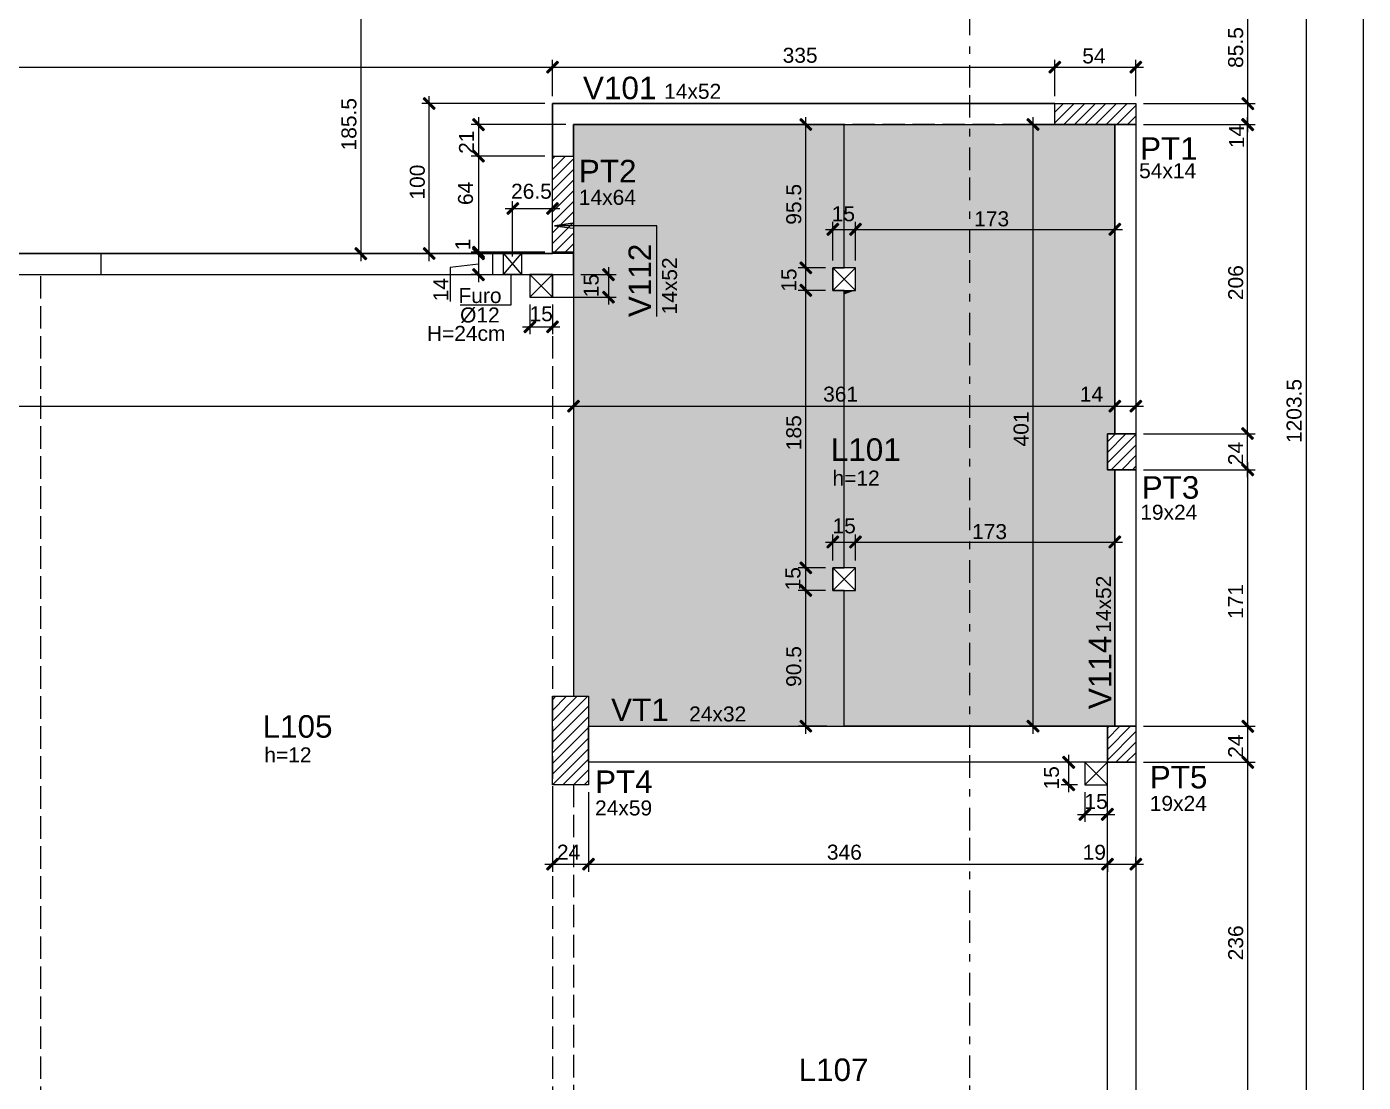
# Model space of a CAD drawing. Extents: x 0 to 119, y 0 to 84.
# Drawn here: x 39.01 to 56.83, y 52.94 to 67.01 of the extents above; entities that cross this region are included whole.
import ezdxf

# ---------------------------------------------------------------- set-up
doc = ezdxf.new("R2010")
doc.units = 0
doc.linetypes.add('ESTILO_TQS_0003', pattern=[0.92, 0.3, -0.15, 0.02, -0.15, 0.3])
doc.linetypes.add('ESTILO_TQS_0005', pattern=[0.4, 0.3, -0.1])
for name, color, linetype in [('1', 1, 'CONTINUOUS'), ('2', 2, 'CONTINUOUS'), ('3', 3, 'CONTINUOUS'), ('4', 4, 'CONTINUOUS'), ('5', 5, 'CONTINUOUS'), ('53', 21, 'CONTINUOUS'), ('8', 8, 'CONTINUOUS')]:
    doc.layers.add(name, color=color, linetype=linetype)
doc.styles.add('TQS_ARIAL', font='arial.ttf')

msp = doc.modelspace()

# ---------------------------------------------------------------- linework, layer by layer
at = {"layer": '1', "linetype": 'CONTINUOUS'}
for p, q in [((56.067872, 74.1764), (56.067872, 49.9064)), ((56.830962, 74.1764), (56.830962, 14.006398)), ((43.464158, 67.7964), (43.464158, 63.886402)), ((55.289246, 67.7964), (55.289246, 65.886398)), ((46.0182, 66.186398), (46.0182, 66.570521)), ((46.0182, 66.086398), (46.0182, 66.570521)), ((52.7182, 66.42846), (52.7182, 66.570521)), ((52.7182, 66.086398), (52.7182, 66.570521)), ((53.7982, 66.086398), (53.7982, 66.570521)), ((17.3182, 66.470521), (46.1182, 66.470521)), ((45.9182, 66.470521), (52.8182, 66.470521)), ((52.6182, 66.470521), (53.8982, 66.470521)), ((45.9182, 65.986398), (44.276043, 65.986398)), ((44.376043, 63.886402), (44.376043, 66.086398)), ((53.8982, 65.986398), (55.389246, 65.986398)), ((53.8982, 65.986398), (55.389246, 65.986398)), ((55.289246, 66.086398), (55.289246, 65.606398)), ((45.032688, 65.806398), (45.032688, 65.186398)), ((49.396605, 63.696419), (49.396605, 65.806398)), ((52.427701, 57.586398), (52.427701, 65.806398)), ((55.289246, 61.486398), (55.289246, 65.806398)), ((46.1982, 65.706398), (44.932688, 65.706398)), ((49.4082, 65.706398), (49.296605, 65.706398)), ((52.6182, 65.706398), (52.327701, 65.706398)), ((53.8982, 65.706398), (55.389246, 65.706398)), ((54.743723, 65.706398), (55.389246, 65.706398)), ((45.21729, 65.286398), (44.932688, 65.286398)), ((45.9182, 65.286398), (44.932688, 65.286398)), ((45.032688, 65.386398), (45.032688, 63.906402)), ((45.387972, 64.585913), (46.1182, 64.585913)), ((45.487972, 63.946336), (45.487972, 64.685913)), ((46.0182, 64.646943), (46.0182, 64.685913)), ((49.7582, 63.896419), (49.7582, 64.409387)), ((50.0582, 63.896419), (50.0582, 64.409387)), ((50.0582, 63.896419), (50.0582, 64.409387)), ((53.5182, 64.275544), (53.5182, 64.409387)), ((49.6582, 64.309387), (50.1582, 64.309387)), ((49.9582, 64.309387), (53.6182, 64.309387)), ((43.977729, 63.986402), (43.364158, 63.986402)), ((44.543115, 63.986402), (44.276043, 63.986402)), ((45.25948, 64.006402), (44.932688, 64.006402)), ((45.9182, 64.006402), (44.932688, 64.006402)), ((45.290057, 63.986402), (44.932688, 63.986402)), ((45.1182, 63.986402), (44.932688, 63.986402)), ((45.032688, 64.106402), (45.032688, 63.886402)), ((45.032688, 64.086402), (45.032688, 63.606402)), ((45.367972, 63.986347), (45.607972, 63.706326)), ((45.367972, 63.706326), (45.607972, 63.986347)), ((46.766963, 63.806435), (46.766963, 63.306402)), ((49.396605, 63.396419), (49.396605, 63.896419)), ((45.043918, 63.706402), (44.932688, 63.706402)), ((45.7182, 63.406402), (46.0182, 63.706402)), ((45.7182, 63.706402), (46.0182, 63.406402)), ((46.3982, 63.706435), (46.866963, 63.706435)), ((49.6582, 63.796419), (49.296605, 63.796419)), ((49.6582, 63.796419), (49.296605, 63.796419)), ((49.7582, 63.496419), (50.0582, 63.796419)), ((49.7582, 63.796419), (50.0582, 63.496419)), ((49.6582, 63.496419), (49.296605, 63.496419)), ((49.6582, 63.496419), (49.296605, 63.496419)), ((49.396605, 59.696419), (49.396605, 63.596419)), ((45.7182, 63.306402), (45.7182, 62.911629)), ((45.8182, 63.406402), (46.866963, 63.406402)), ((46.017276, 63.130243), (46.017276, 62.911629)), ((45.6182, 63.011629), (46.117276, 63.011629)), ((53.5182, 62.904052), (53.5182, 61.853449)), ((46.2982, 62.730475), (46.2982, 61.853449)), ((46.2982, 62.730475), (46.2982, 61.853449)), ((53.7982, 62.578315), (53.7982, 61.853449)), ((53.5182, 62.375591), (53.5182, 61.853449)), ((17.3182, 61.953449), (46.3982, 61.953449)), ((46.1982, 61.953449), (53.6182, 61.953449)), ((53.4182, 61.953449), (53.8982, 61.953449)), ((55.289246, 61.006398), (55.289246, 61.686398)), ((53.8982, 61.586398), (55.389246, 61.586398)), ((53.8982, 61.586398), (55.389246, 61.586398)), ((55.289246, 61.206398), (55.289246, 57.586402)), ((53.8982, 61.106398), (55.389246, 61.106398)), ((54.203561, 61.106398), (55.389246, 61.106398)), ((49.7582, 59.896419), (49.7582, 60.242215)), ((50.0582, 59.896419), (50.0582, 60.242215)), ((50.0582, 59.996419), (50.0582, 60.242215)), ((53.5182, 60.004357), (53.5182, 60.242215)), ((49.6582, 60.142215), (50.1582, 60.142215)), ((49.9582, 60.142215), (53.6182, 60.142215)), ((49.396605, 59.396419), (49.396605, 59.896419)), ((49.6582, 59.796419), (49.296605, 59.796419)), ((49.5582, 59.796419), (49.296605, 59.796419)), ((49.7582, 59.496419), (50.0582, 59.796419)), ((49.7582, 59.796419), (50.0582, 59.496419)), ((49.7582, 59.496419), (50.0582, 59.796419)), ((49.7582, 59.796419), (50.0582, 59.496419)), ((49.396605, 57.586398), (49.396605, 59.596419)), ((49.6582, 59.496419), (49.296605, 59.496419)), ((49.6582, 59.496419), (49.296605, 59.496419)), ((55.289246, 57.786402), (55.289246, 57.106398)), ((49.677924, 57.686398), (49.296605, 57.686398)), ((52.827288, 57.686398), (52.327701, 57.686398)), ((53.8982, 57.686402), (55.389246, 57.686402)), ((53.8982, 57.686402), (55.389246, 57.686402)), ((52.901873, 57.306432), (52.901873, 56.806398)), ((55.289246, 57.306398), (55.289246, 52.386402)), ((52.907052, 57.206432), (52.801873, 57.206432)), ((53.118204, 56.906398), (53.418204, 57.206398)), ((53.118204, 57.206398), (53.418204, 56.906398)), ((53.8982, 57.206398), (55.389246, 57.206398)), ((53.8982, 57.206398), (55.389246, 57.206398)), ((53.018204, 56.906398), (52.801873, 56.906398)), ((46.0182, 56.806402), (46.0182, 55.748283)), ((46.4982, 56.806402), (46.4982, 55.748283)), ((46.4982, 56.806402), (46.4982, 55.748283)), ((53.118204, 56.806398), (53.118204, 56.411626)), ((53.018204, 56.511626), (53.51728, 56.511626)), ((53.41728, 56.63024), (53.41728, 56.411626)), ((45.9182, 55.848283), (46.5982, 55.848283)), ((46.3982, 55.848283), (53.5182, 55.848283)), ((53.3182, 55.848283), (53.8982, 55.848283)), ((53.4182, 55.848283), (53.4182, 55.948283)), ((53.4182, 55.882907), (53.4182, 55.748283)), ((53.7982, 55.857558), (53.7982, 55.948283))]:
    msp.add_line(p, q, dxfattribs=at)
at = {"layer": '1', "linetype": 'ESTILO_TQS_0005'}
for p, q in [((39.9982, 63.986402), (39.9982, 63.706402)), ((45.2182, 63.986402), (45.2182, 63.706402))]:
    msp.add_line(p, q, dxfattribs=at)
at = {"layer": '1', "linetype": 'CONTINUOUS'}
for points in [[(45.956317, 66.39096), (46.099223, 66.533866), (46.081545, 66.551544), (45.938639, 66.408638), (45.956317, 66.39096)], [(45.956317, 66.39096), (46.099223, 66.533866), (46.081545, 66.551544), (45.938639, 66.408638), (45.956317, 66.39096)], [(52.656317, 66.39096), (52.799223, 66.533866), (52.781545, 66.551544), (52.638639, 66.408638), (52.656317, 66.39096)], [(52.656317, 66.39096), (52.799223, 66.533866), (52.781545, 66.551544), (52.638639, 66.408638), (52.656317, 66.39096)], [(53.736317, 66.39096), (53.879223, 66.533866), (53.861545, 66.551544), (53.718639, 66.408638), (53.736317, 66.39096)], [(44.455604, 65.924516), (44.312698, 66.067421), (44.29502, 66.049743), (44.437926, 65.906838), (44.455604, 65.924516)], [(55.209685, 66.048281), (55.352591, 65.905376), (55.370269, 65.923053), (55.227363, 66.065959), (55.209685, 66.048281)], [(55.209685, 66.048281), (55.352591, 65.905376), (55.370269, 65.923053), (55.227363, 66.065959), (55.209685, 66.048281)], [(44.953127, 65.768281), (45.096033, 65.625376), (45.11371, 65.643053), (44.970805, 65.785959), (44.953127, 65.768281)], [(49.476165, 65.644516), (49.33326, 65.787421), (49.315582, 65.769743), (49.458488, 65.626838), (49.476165, 65.644516)], [(52.507262, 65.644516), (52.364356, 65.787421), (52.346678, 65.769743), (52.489584, 65.626838), (52.507262, 65.644516)], [(55.368807, 65.644516), (55.225901, 65.787421), (55.208223, 65.769743), (55.351129, 65.626838), (55.368807, 65.644516)], [(55.209685, 65.768281), (55.352591, 65.625376), (55.370269, 65.643053), (55.227363, 65.785959), (55.209685, 65.768281)], [(44.953127, 65.348281), (45.096033, 65.205376), (45.11371, 65.223053), (44.970805, 65.365959), (44.953127, 65.348281)], [(44.953127, 65.348281), (45.096033, 65.205376), (45.11371, 65.223053), (44.970805, 65.365959), (44.953127, 65.348281)], [(45.426089, 64.506353), (45.568994, 64.649258), (45.551317, 64.666936), (45.408411, 64.52403), (45.426089, 64.506353)], [(45.956317, 64.506353), (46.099223, 64.649258), (46.081545, 64.666936), (45.938639, 64.52403), (45.956317, 64.506353)], [(49.696317, 64.229827), (49.839222, 64.372732), (49.821545, 64.39041), (49.678639, 64.247504), (49.696317, 64.229827)], [(49.996317, 64.229827), (50.139222, 64.372732), (50.121545, 64.39041), (49.978639, 64.247504), (49.996317, 64.229827)], [(49.996317, 64.229827), (50.139222, 64.372732), (50.121545, 64.39041), (49.978639, 64.247504), (49.996317, 64.229827)], [(53.456317, 64.229827), (53.599223, 64.372732), (53.581545, 64.39041), (53.438639, 64.247504), (53.456317, 64.229827)], [(43.384598, 64.048284), (43.527503, 63.905379), (43.545181, 63.923057), (43.402275, 64.065962), (43.384598, 64.048284)], [(44.455604, 63.924519), (44.312698, 64.067424), (44.29502, 64.049747), (44.437926, 63.906841), (44.455604, 63.924519)], [(44.953127, 64.068284), (45.096033, 63.925379), (45.11371, 63.943057), (44.970805, 64.085962), (44.953127, 64.068284)], [(44.953127, 64.068284), (45.096033, 63.925379), (45.11371, 63.943057), (44.970805, 64.085962), (44.953127, 64.068284)], [(44.953127, 64.048284), (45.096033, 63.905379), (45.11371, 63.923057), (44.970805, 64.065962), (44.953127, 64.048284)], [(44.953127, 64.048284), (45.096033, 63.905379), (45.11371, 63.923057), (44.970805, 64.065962), (44.953127, 64.048284)], [(45.032688, 63.846402), (44.654189, 63.801396), (44.654189, 63.348404)], [(49.476165, 63.734536), (49.33326, 63.877441), (49.315582, 63.859764), (49.458488, 63.716858), (49.476165, 63.734536)], [(49.476165, 63.734536), (49.33326, 63.877441), (49.315582, 63.859764), (49.458488, 63.716858), (49.476165, 63.734536)], [(44.788901, 63.302889), (45.46977, 63.302889), (45.46977, 63.706326)], [(44.953127, 63.768284), (45.096033, 63.625379), (45.11371, 63.643057), (44.970805, 63.785962), (44.953127, 63.768284)], [(46.687403, 63.768318), (46.830308, 63.625413), (46.847986, 63.64309), (46.705081, 63.785996), (46.687403, 63.768318)], [(46.687403, 63.468284), (46.830308, 63.325379), (46.847986, 63.343057), (46.705081, 63.485962), (46.687403, 63.468284)], [(49.476165, 63.434536), (49.33326, 63.577441), (49.315582, 63.559764), (49.458488, 63.416858), (49.476165, 63.434536)], [(49.476165, 63.434536), (49.33326, 63.577441), (49.315582, 63.559764), (49.458488, 63.416858), (49.476165, 63.434536)], [(45.656317, 62.932069), (45.799223, 63.074974), (45.781545, 63.092652), (45.638639, 62.949746), (45.656317, 62.932069)], [(45.955394, 62.932069), (46.098299, 63.074974), (46.080621, 63.092652), (45.937716, 62.949746), (45.955394, 62.932069)], [(46.236317, 61.873889), (46.379223, 62.016794), (46.361545, 62.034472), (46.218639, 61.891566), (46.236317, 61.873889)], [(46.236317, 61.873889), (46.379223, 62.016794), (46.361545, 62.034472), (46.218639, 61.891566), (46.236317, 61.873889)], [(53.456317, 61.873889), (53.599223, 62.016794), (53.581545, 62.034472), (53.438639, 61.891566), (53.456317, 61.873889)], [(53.456317, 61.873889), (53.599223, 62.016794), (53.581545, 62.034472), (53.438639, 61.891566), (53.456317, 61.873889)], [(53.736317, 61.873889), (53.879223, 62.016794), (53.861545, 62.034472), (53.718639, 61.891566), (53.736317, 61.873889)], [(55.368807, 61.524516), (55.225901, 61.667421), (55.208223, 61.649743), (55.351129, 61.506838), (55.368807, 61.524516)], [(55.368807, 61.524516), (55.225901, 61.667421), (55.208223, 61.649743), (55.351129, 61.506838), (55.368807, 61.524516)], [(55.368807, 61.044516), (55.225901, 61.187421), (55.208223, 61.169743), (55.351129, 61.026838), (55.368807, 61.044516)], [(55.209685, 61.168281), (55.352591, 61.025376), (55.370269, 61.043053), (55.227363, 61.185959), (55.209685, 61.168281)], [(49.696317, 60.062655), (49.839222, 60.20556), (49.821545, 60.223238), (49.678639, 60.080332), (49.696317, 60.062655)], [(49.996317, 60.062655), (50.139222, 60.20556), (50.121545, 60.223238), (49.978639, 60.080332), (49.996317, 60.062655)], [(49.996317, 60.062655), (50.139222, 60.20556), (50.121545, 60.223238), (49.978639, 60.080332), (49.996317, 60.062655)], [(53.456317, 60.062655), (53.599223, 60.20556), (53.581545, 60.223238), (53.438639, 60.080332), (53.456317, 60.062655)], [(49.476165, 59.734536), (49.33326, 59.877441), (49.315582, 59.859764), (49.458488, 59.716858), (49.476165, 59.734536)], [(49.476165, 59.734536), (49.33326, 59.877441), (49.315582, 59.859764), (49.458488, 59.716858), (49.476165, 59.734536)], [(49.476165, 59.434536), (49.33326, 59.577441), (49.315582, 59.559764), (49.458488, 59.416858), (49.476165, 59.434536)], [(49.476165, 59.434536), (49.33326, 59.577441), (49.315582, 59.559764), (49.458488, 59.416858), (49.476165, 59.434536)], [(49.476165, 57.624516), (49.33326, 57.767421), (49.315582, 57.749743), (49.458488, 57.606838), (49.476165, 57.624516)], [(52.507262, 57.624516), (52.364356, 57.767421), (52.346678, 57.749743), (52.489584, 57.606838), (52.507262, 57.624516)], [(55.209685, 57.748284), (55.352591, 57.605379), (55.370269, 57.623057), (55.227363, 57.765962), (55.209685, 57.748284)], [(55.209685, 57.748284), (55.352591, 57.605379), (55.370269, 57.623057), (55.227363, 57.765962), (55.209685, 57.748284)], [(52.822312, 57.268315), (52.965218, 57.125409), (52.982896, 57.143087), (52.83999, 57.285993), (52.822312, 57.268315)], [(55.209685, 57.268281), (55.352591, 57.125376), (55.370269, 57.143053), (55.227363, 57.285959), (55.209685, 57.268281)], [(55.209685, 57.268281), (55.352591, 57.125376), (55.370269, 57.143053), (55.227363, 57.285959), (55.209685, 57.268281)], [(52.822312, 56.968281), (52.965218, 56.825376), (52.982896, 56.843053), (52.83999, 56.985959), (52.822312, 56.968281)], [(53.056321, 56.432066), (53.199227, 56.574971), (53.181549, 56.592649), (53.038643, 56.449743), (53.056321, 56.432066)], [(53.355398, 56.432066), (53.498303, 56.574971), (53.480625, 56.592649), (53.33772, 56.449743), (53.355398, 56.432066)], [(45.956317, 55.768722), (46.099223, 55.911628), (46.081545, 55.929305), (45.938639, 55.7864), (45.956317, 55.768722)], [(46.436317, 55.768722), (46.579223, 55.911628), (46.561545, 55.929305), (46.418639, 55.7864), (46.436317, 55.768722)], [(46.436317, 55.768722), (46.579223, 55.911628), (46.561545, 55.929305), (46.418639, 55.7864), (46.436317, 55.768722)], [(53.356317, 55.768722), (53.499223, 55.911628), (53.481545, 55.929305), (53.338639, 55.7864), (53.356317, 55.768722)], [(53.356317, 55.768722), (53.499223, 55.911628), (53.481545, 55.929305), (53.338639, 55.7864), (53.356317, 55.768722)], [(53.736317, 55.768722), (53.879223, 55.911628), (53.861545, 55.929305), (53.718639, 55.7864), (53.736317, 55.768722)]]:
    msp.add_lwpolyline(points, dxfattribs=at)
at = {"layer": '1', "linetype": 'ESTILO_TQS_0005'}
for points in [[(46.2982, 62.486402), (46.2982, 58.086402), (46.4982, 58.086402), (46.4982, 57.686398), (53.5182, 57.686398), (53.5182, 61.106398), (53.4182, 61.106398), (53.4182, 61.586398), (53.5182, 61.586398), (53.5182, 65.706398), (46.2982, 65.706398), (46.2982, 62.486402)], [(46.0182, 63.286402), (46.0182, 50.586402), (39.1982, 50.586402), (39.1982, 63.706402), (46.0182, 63.706402), (46.0182, 63.286402)], [(42.3982, 49.496402), (42.3982, 48.686398), (42.5982, 48.686398), (42.5982, 48.086398), (46.1182, 48.086398), (46.1182, 48.186402), (46.4982, 48.186402), (46.4982, 48.086398), (53.3182, 48.086398), (53.3182, 48.186402), (53.4182, 48.186402), (53.4182, 52.006395), (53.3182, 52.006395), (53.3182, 52.486402), (53.4182, 52.486402), (53.4182, 57.206398), (46.4982, 57.206398), (46.4982, 56.906402), (46.2982, 56.906402), (46.2982, 50.306402), (42.3982, 50.306402), (42.3982, 49.496402)]]:
    msp.add_lwpolyline(points, dxfattribs=at)
at = {"layer": '1', "linetype": 'CONTINUOUS'}
for points in [[(45.956317, 66.39096), (46.081545, 66.551544), (45.938639, 66.408638)], [(45.956317, 66.39096), (46.081545, 66.551544), (45.938639, 66.408638)], [(45.956317, 66.39096), (46.099223, 66.533866), (46.081545, 66.551544)], [(45.956317, 66.39096), (46.099223, 66.533866), (46.081545, 66.551544)], [(52.656317, 66.39096), (52.781545, 66.551544), (52.638639, 66.408638)], [(52.656317, 66.39096), (52.781545, 66.551544), (52.638639, 66.408638)], [(52.656317, 66.39096), (52.799223, 66.533866), (52.781545, 66.551544)], [(52.656317, 66.39096), (52.799223, 66.533866), (52.781545, 66.551544)], [(53.736317, 66.39096), (53.861545, 66.551544), (53.718639, 66.408638)], [(53.736317, 66.39096), (53.879223, 66.533866), (53.861545, 66.551544)], [(45.956317, 66.39096), (45.938639, 66.408638), (45.956317, 66.39096)], [(45.956317, 66.39096), (45.938639, 66.408638), (45.956317, 66.39096)], [(52.656317, 66.39096), (52.638639, 66.408638), (52.656317, 66.39096)], [(52.656317, 66.39096), (52.638639, 66.408638), (52.656317, 66.39096)], [(53.736317, 66.39096), (53.718639, 66.408638), (53.736317, 66.39096)], [(44.455604, 65.924516), (44.312698, 66.067421), (44.29502, 66.049743)], [(44.455604, 65.924516), (44.29502, 66.049743), (44.437926, 65.906838)], [(55.209685, 66.048281), (55.370269, 65.923053), (55.227363, 66.065959)], [(55.209685, 66.048281), (55.227363, 66.065959), (55.209685, 66.048281)], [(55.209685, 66.048281), (55.370269, 65.923053), (55.227363, 66.065959)], [(55.209685, 66.048281), (55.227363, 66.065959), (55.209685, 66.048281)], [(55.209685, 66.048281), (55.352591, 65.905376), (55.370269, 65.923053)], [(55.209685, 66.048281), (55.352591, 65.905376), (55.370269, 65.923053)], [(44.455604, 65.924516), (44.437926, 65.906838), (44.455604, 65.924516)], [(44.953127, 65.768281), (45.11371, 65.643053), (44.970805, 65.785959)], [(44.953127, 65.768281), (44.970805, 65.785959), (44.953127, 65.768281)], [(44.953127, 65.768281), (45.096033, 65.625376), (45.11371, 65.643053)], [(49.476165, 65.644516), (49.33326, 65.787421), (49.315582, 65.769743)], [(49.476165, 65.644516), (49.315582, 65.769743), (49.458488, 65.626838)], [(52.507262, 65.644516), (52.364356, 65.787421), (52.346678, 65.769743)], [(52.507262, 65.644516), (52.346678, 65.769743), (52.489584, 65.626838)], [(55.368807, 65.644516), (55.225901, 65.787421), (55.208223, 65.769743)], [(55.368807, 65.644516), (55.208223, 65.769743), (55.351129, 65.626838)], [(55.209685, 65.768281), (55.370269, 65.643053), (55.227363, 65.785959)], [(55.209685, 65.768281), (55.227363, 65.785959), (55.209685, 65.768281)], [(55.209685, 65.768281), (55.352591, 65.625376), (55.370269, 65.643053)], [(49.476165, 65.644516), (49.458488, 65.626838), (49.476165, 65.644516)], [(52.507262, 65.644516), (52.489584, 65.626838), (52.507262, 65.644516)], [(55.368807, 65.644516), (55.351129, 65.626838), (55.368807, 65.644516)], [(44.953127, 65.348281), (45.11371, 65.223053), (44.970805, 65.365959)], [(44.953127, 65.348281), (44.970805, 65.365959), (44.953127, 65.348281)], [(44.953127, 65.348281), (45.11371, 65.223053), (44.970805, 65.365959)], [(44.953127, 65.348281), (44.970805, 65.365959), (44.953127, 65.348281)], [(44.953127, 65.348281), (45.096033, 65.205376), (45.11371, 65.223053)], [(44.953127, 65.348281), (45.096033, 65.205376), (45.11371, 65.223053)], [(45.426089, 64.506353), (45.551317, 64.666936), (45.408411, 64.52403)], [(45.426089, 64.506353), (45.408411, 64.52403), (45.426089, 64.506353)], [(45.426089, 64.506353), (45.568994, 64.649258), (45.551317, 64.666936)], [(45.956317, 64.506353), (46.081545, 64.666936), (45.938639, 64.52403)], [(45.956317, 64.506353), (45.938639, 64.52403), (45.956317, 64.506353)], [(45.956317, 64.506353), (46.099223, 64.649258), (46.081545, 64.666936)], [(49.696317, 64.229827), (49.821545, 64.39041), (49.678639, 64.247504)], [(49.696317, 64.229827), (49.839222, 64.372732), (49.821545, 64.39041)], [(49.996317, 64.229827), (50.121545, 64.39041), (49.978639, 64.247504)], [(49.996317, 64.229827), (50.121545, 64.39041), (49.978639, 64.247504)], [(49.996317, 64.229827), (50.139222, 64.372732), (50.121545, 64.39041)], [(49.996317, 64.229827), (50.139222, 64.372732), (50.121545, 64.39041)], [(53.456317, 64.229827), (53.581545, 64.39041), (53.438639, 64.247504)], [(53.456317, 64.229827), (53.599223, 64.372732), (53.581545, 64.39041)], [(49.696317, 64.229827), (49.678639, 64.247504), (49.696317, 64.229827)], [(49.996317, 64.229827), (49.978639, 64.247504), (49.996317, 64.229827)], [(49.996317, 64.229827), (49.978639, 64.247504), (49.996317, 64.229827)], [(53.456317, 64.229827), (53.438639, 64.247504), (53.456317, 64.229827)], [(43.384598, 64.048284), (43.545181, 63.923057), (43.402275, 64.065962)], [(43.384598, 64.048284), (43.402275, 64.065962), (43.384598, 64.048284)], [(43.384598, 64.048284), (43.527503, 63.905379), (43.545181, 63.923057)], [(44.455604, 63.924519), (44.312698, 64.067424), (44.29502, 64.049747)], [(44.455604, 63.924519), (44.29502, 64.049747), (44.437926, 63.906841)], [(44.953127, 64.068284), (45.11371, 63.943057), (44.970805, 64.085962)], [(44.953127, 64.068284), (44.970805, 64.085962), (44.953127, 64.068284)], [(44.953127, 64.068284), (45.11371, 63.943057), (44.970805, 64.085962)], [(44.953127, 64.068284), (44.970805, 64.085962), (44.953127, 64.068284)], [(44.953127, 64.068284), (45.096033, 63.925379), (45.11371, 63.943057)], [(44.953127, 64.068284), (45.096033, 63.925379), (45.11371, 63.943057)], [(44.953127, 64.048284), (45.11371, 63.923057), (44.970805, 64.065962)], [(44.953127, 64.048284), (44.970805, 64.065962), (44.953127, 64.048284)], [(44.953127, 64.048284), (45.11371, 63.923057), (44.970805, 64.065962)], [(44.953127, 64.048284), (44.970805, 64.065962), (44.953127, 64.048284)], [(44.953127, 64.048284), (45.096033, 63.905379), (45.11371, 63.923057)], [(44.953127, 64.048284), (45.096033, 63.905379), (45.11371, 63.923057)], [(44.455604, 63.924519), (44.437926, 63.906841), (44.455604, 63.924519)], [(49.476165, 63.734536), (49.33326, 63.877441), (49.315582, 63.859764)], [(49.476165, 63.734536), (49.33326, 63.877441), (49.315582, 63.859764)], [(49.476165, 63.734536), (49.315582, 63.859764), (49.458488, 63.716858)], [(49.476165, 63.734536), (49.315582, 63.859764), (49.458488, 63.716858)], [(44.953127, 63.768284), (45.11371, 63.643057), (44.970805, 63.785962)], [(44.953127, 63.768284), (44.970805, 63.785962), (44.953127, 63.768284)], [(44.953127, 63.768284), (45.096033, 63.625379), (45.11371, 63.643057)], [(46.687403, 63.768318), (46.847986, 63.64309), (46.705081, 63.785996)], [(46.687403, 63.768318), (46.705081, 63.785996), (46.687403, 63.768318)], [(46.687403, 63.768318), (46.830308, 63.625413), (46.847986, 63.64309)], [(49.476165, 63.734536), (49.458488, 63.716858), (49.476165, 63.734536)], [(49.476165, 63.734536), (49.458488, 63.716858), (49.476165, 63.734536)], [(46.687403, 63.468284), (46.847986, 63.343057), (46.705081, 63.485962)], [(46.687403, 63.468284), (46.705081, 63.485962), (46.687403, 63.468284)], [(46.687403, 63.468284), (46.830308, 63.325379), (46.847986, 63.343057)], [(49.476165, 63.434536), (49.33326, 63.577441), (49.315582, 63.559764)], [(49.476165, 63.434536), (49.33326, 63.577441), (49.315582, 63.559764)], [(49.476165, 63.434536), (49.315582, 63.559764), (49.458488, 63.416858)], [(49.476165, 63.434536), (49.315582, 63.559764), (49.458488, 63.416858)], [(49.476165, 63.434536), (49.458488, 63.416858), (49.476165, 63.434536)], [(49.476165, 63.434536), (49.458488, 63.416858), (49.476165, 63.434536)], [(45.656317, 62.932069), (45.781545, 63.092652), (45.638639, 62.949746)], [(45.656317, 62.932069), (45.799223, 63.074974), (45.781545, 63.092652)], [(45.955394, 62.932069), (46.080621, 63.092652), (45.937716, 62.949746)], [(45.955394, 62.932069), (46.098299, 63.074974), (46.080621, 63.092652)], [(45.656317, 62.932069), (45.638639, 62.949746), (45.656317, 62.932069)], [(45.955394, 62.932069), (45.937716, 62.949746), (45.955394, 62.932069)], [(46.236317, 61.873889), (46.361545, 62.034472), (46.218639, 61.891566)], [(46.236317, 61.873889), (46.361545, 62.034472), (46.218639, 61.891566)], [(46.236317, 61.873889), (46.379223, 62.016794), (46.361545, 62.034472)], [(46.236317, 61.873889), (46.379223, 62.016794), (46.361545, 62.034472)], [(53.456317, 61.873889), (53.581545, 62.034472), (53.438639, 61.891566)], [(53.456317, 61.873889), (53.581545, 62.034472), (53.438639, 61.891566)], [(53.456317, 61.873889), (53.599223, 62.016794), (53.581545, 62.034472)], [(53.456317, 61.873889), (53.599223, 62.016794), (53.581545, 62.034472)], [(53.736317, 61.873889), (53.861545, 62.034472), (53.718639, 61.891566)], [(53.736317, 61.873889), (53.879223, 62.016794), (53.861545, 62.034472)], [(46.236317, 61.873889), (46.218639, 61.891566), (46.236317, 61.873889)], [(46.236317, 61.873889), (46.218639, 61.891566), (46.236317, 61.873889)], [(53.456317, 61.873889), (53.438639, 61.891566), (53.456317, 61.873889)], [(53.456317, 61.873889), (53.438639, 61.891566), (53.456317, 61.873889)], [(53.736317, 61.873889), (53.718639, 61.891566), (53.736317, 61.873889)], [(55.368807, 61.524516), (55.225901, 61.667421), (55.208223, 61.649743)], [(55.368807, 61.524516), (55.225901, 61.667421), (55.208223, 61.649743)], [(55.368807, 61.524516), (55.208223, 61.649743), (55.351129, 61.506838)], [(55.368807, 61.524516), (55.208223, 61.649743), (55.351129, 61.506838)], [(55.368807, 61.524516), (55.351129, 61.506838), (55.368807, 61.524516)], [(55.368807, 61.524516), (55.351129, 61.506838), (55.368807, 61.524516)], [(55.368807, 61.044516), (55.225901, 61.187421), (55.208223, 61.169743)], [(55.368807, 61.044516), (55.208223, 61.169743), (55.351129, 61.026838)], [(55.209685, 61.168281), (55.370269, 61.043053), (55.227363, 61.185959)], [(55.209685, 61.168281), (55.227363, 61.185959), (55.209685, 61.168281)], [(55.209685, 61.168281), (55.352591, 61.025376), (55.370269, 61.043053)], [(55.368807, 61.044516), (55.351129, 61.026838), (55.368807, 61.044516)], [(49.696317, 60.062655), (49.821545, 60.223238), (49.678639, 60.080332)], [(49.696317, 60.062655), (49.678639, 60.080332), (49.696317, 60.062655)], [(49.696317, 60.062655), (49.839222, 60.20556), (49.821545, 60.223238)], [(49.996317, 60.062655), (50.121545, 60.223238), (49.978639, 60.080332)], [(49.996317, 60.062655), (50.121545, 60.223238), (49.978639, 60.080332)], [(49.996317, 60.062655), (49.978639, 60.080332), (49.996317, 60.062655)], [(49.996317, 60.062655), (49.978639, 60.080332), (49.996317, 60.062655)], [(49.996317, 60.062655), (50.139222, 60.20556), (50.121545, 60.223238)], [(49.996317, 60.062655), (50.139222, 60.20556), (50.121545, 60.223238)], [(53.456317, 60.062655), (53.581545, 60.223238), (53.438639, 60.080332)], [(53.456317, 60.062655), (53.438639, 60.080332), (53.456317, 60.062655)], [(53.456317, 60.062655), (53.599223, 60.20556), (53.581545, 60.223238)], [(49.476165, 59.734536), (49.33326, 59.877441), (49.315582, 59.859764)], [(49.476165, 59.734536), (49.33326, 59.877441), (49.315582, 59.859764)], [(49.476165, 59.734536), (49.315582, 59.859764), (49.458488, 59.716858)], [(49.476165, 59.734536), (49.315582, 59.859764), (49.458488, 59.716858)], [(49.476165, 59.734536), (49.458488, 59.716858), (49.476165, 59.734536)], [(49.476165, 59.734536), (49.458488, 59.716858), (49.476165, 59.734536)], [(49.476165, 59.434536), (49.33326, 59.577441), (49.315582, 59.559764)], [(49.476165, 59.434536), (49.33326, 59.577441), (49.315582, 59.559764)], [(49.476165, 59.434536), (49.315582, 59.559764), (49.458488, 59.416858)], [(49.476165, 59.434536), (49.315582, 59.559764), (49.458488, 59.416858)], [(49.476165, 59.434536), (49.458488, 59.416858), (49.476165, 59.434536)], [(49.476165, 59.434536), (49.458488, 59.416858), (49.476165, 59.434536)], [(49.476165, 57.624516), (49.33326, 57.767421), (49.315582, 57.749743)], [(49.476165, 57.624516), (49.315582, 57.749743), (49.458488, 57.606838)], [(52.507262, 57.624516), (52.364356, 57.767421), (52.346678, 57.749743)], [(52.507262, 57.624516), (52.346678, 57.749743), (52.489584, 57.606838)], [(55.209685, 57.748284), (55.370269, 57.623057), (55.227363, 57.765962)], [(55.209685, 57.748284), (55.227363, 57.765962), (55.209685, 57.748284)], [(55.209685, 57.748284), (55.370269, 57.623057), (55.227363, 57.765962)], [(55.209685, 57.748284), (55.227363, 57.765962), (55.209685, 57.748284)], [(55.209685, 57.748284), (55.352591, 57.605379), (55.370269, 57.623057)], [(55.209685, 57.748284), (55.352591, 57.605379), (55.370269, 57.623057)], [(49.476165, 57.624516), (49.458488, 57.606838), (49.476165, 57.624516)], [(52.507262, 57.624516), (52.489584, 57.606838), (52.507262, 57.624516)], [(52.822312, 57.268315), (52.982896, 57.143087), (52.83999, 57.285993)], [(52.822312, 57.268315), (52.83999, 57.285993), (52.822312, 57.268315)], [(52.822312, 57.268315), (52.965218, 57.125409), (52.982896, 57.143087)], [(55.209685, 57.268281), (55.370269, 57.143053), (55.227363, 57.285959)], [(55.209685, 57.268281), (55.227363, 57.285959), (55.209685, 57.268281)], [(55.209685, 57.268281), (55.370269, 57.143053), (55.227363, 57.285959)], [(55.209685, 57.268281), (55.227363, 57.285959), (55.209685, 57.268281)], [(55.209685, 57.268281), (55.352591, 57.125376), (55.370269, 57.143053)], [(55.209685, 57.268281), (55.352591, 57.125376), (55.370269, 57.143053)], [(52.822312, 56.968281), (52.982896, 56.843053), (52.83999, 56.985959)], [(52.822312, 56.968281), (52.83999, 56.985959), (52.822312, 56.968281)], [(52.822312, 56.968281), (52.965218, 56.825376), (52.982896, 56.843053)], [(53.056321, 56.432066), (53.181549, 56.592649), (53.038643, 56.449743)], [(53.056321, 56.432066), (53.199227, 56.574971), (53.181549, 56.592649)], [(53.355398, 56.432066), (53.480625, 56.592649), (53.33772, 56.449743)], [(53.355398, 56.432066), (53.498303, 56.574971), (53.480625, 56.592649)], [(53.056321, 56.432066), (53.038643, 56.449743), (53.056321, 56.432066)], [(53.355398, 56.432066), (53.33772, 56.449743), (53.355398, 56.432066)], [(45.956317, 55.768722), (46.081545, 55.929305), (45.938639, 55.7864)], [(45.956317, 55.768722), (45.938639, 55.7864), (45.956317, 55.768722)], [(45.956317, 55.768722), (46.099223, 55.911628), (46.081545, 55.929305)], [(46.436317, 55.768722), (46.561545, 55.929305), (46.418639, 55.7864)], [(46.436317, 55.768722), (46.561545, 55.929305), (46.418639, 55.7864)], [(46.436317, 55.768722), (46.418639, 55.7864), (46.436317, 55.768722)], [(46.436317, 55.768722), (46.418639, 55.7864), (46.436317, 55.768722)], [(46.436317, 55.768722), (46.579223, 55.911628), (46.561545, 55.929305)], [(46.436317, 55.768722), (46.579223, 55.911628), (46.561545, 55.929305)], [(53.356317, 55.768722), (53.481545, 55.929305), (53.338639, 55.7864)], [(53.356317, 55.768722), (53.481545, 55.929305), (53.338639, 55.7864)], [(53.356317, 55.768722), (53.338639, 55.7864), (53.356317, 55.768722)], [(53.356317, 55.768722), (53.338639, 55.7864), (53.356317, 55.768722)], [(53.356317, 55.768722), (53.499223, 55.911628), (53.481545, 55.929305)], [(53.356317, 55.768722), (53.499223, 55.911628), (53.481545, 55.929305)], [(53.736317, 55.768722), (53.861545, 55.929305), (53.718639, 55.7864)], [(53.736317, 55.768722), (53.718639, 55.7864), (53.736317, 55.768722)], [(53.736317, 55.768722), (53.879223, 55.911628), (53.861545, 55.929305)]]:
    msp.add_solid(points, dxfattribs=at)
at = {"layer": '2', "linetype": 'CONTINUOUS'}
for p, q in [((52.7182, 66.32846), (52.7182, 66.32846)), ((46.0182, 66.086398), (46.0182, 66.086398)), ((46.0182, 65.986398), (46.0182, 65.986398)), ((46.0182, 65.986398), (46.0182, 65.986398)), ((52.7182, 65.728965), (52.975634, 65.986398)), ((52.7182, 65.870386), (52.834212, 65.986398)), ((52.7182, 65.986398), (52.7182, 65.986398)), ((52.837055, 65.706398), (53.117055, 65.986398)), ((52.978476, 65.706398), (53.258476, 65.986398)), ((53.119898, 65.706398), (53.399898, 65.986398)), ((53.261319, 65.706398), (53.541319, 65.986398)), ((53.40274, 65.706398), (53.68274, 65.986398)), ((53.544162, 65.706398), (53.7982, 65.960437)), ((53.7982, 65.986398), (53.7982, 65.986398)), ((53.7982, 65.986398), (53.7982, 65.986398)), ((53.7982, 65.986398), (53.7982, 65.986398)), ((53.685583, 65.706398), (53.7982, 65.819015)), ((46.2982, 65.706398), (46.2982, 65.706398)), ((49.5082, 65.706398), (49.5082, 65.706398)), ((52.7182, 65.706398), (52.7182, 65.706398)), ((53.7982, 65.706398), (53.7982, 65.706398)), ((54.643723, 65.706398), (54.643723, 65.706398)), ((45.31729, 65.286398), (45.31729, 65.286398)), ((46.0182, 65.110083), (46.194515, 65.286398)), ((46.0182, 65.251504), (46.053094, 65.286398)), ((46.0182, 65.286398), (46.0182, 65.286398)), ((46.0182, 64.968662), (46.2982, 65.248662)), ((46.0182, 64.82724), (46.2982, 65.10724)), ((46.0182, 64.685819), (46.2982, 64.965819)), ((46.0182, 64.544398), (46.2982, 64.824398)), ((46.0182, 64.402976), (46.2982, 64.682976)), ((46.0182, 64.546943), (46.0182, 64.546943)), ((46.0182, 64.261555), (46.2982, 64.541555)), ((46.0182, 64.120134), (46.2982, 64.400134)), ((46.045889, 64.006402), (46.2982, 64.258712)), ((53.5182, 64.175544), (53.5182, 64.175544)), ((44.077729, 63.986402), (44.077729, 63.986402)), ((44.643115, 63.986402), (44.643115, 63.986402)), ((45.2182, 63.986402), (45.2182, 63.986402)), ((45.35948, 64.006402), (45.35948, 64.006402)), ((45.390057, 63.986402), (45.390057, 63.986402)), ((46.0182, 64.006402), (46.0182, 64.006402)), ((46.187311, 64.006402), (46.2982, 64.117291)), ((45.487972, 63.846336), (45.487972, 63.846336)), ((45.143918, 63.706402), (45.143918, 63.706402)), ((46.2982, 63.706435), (46.2982, 63.706435)), ((49.7582, 63.796419), (49.7582, 63.796419)), ((49.7582, 63.796419), (49.7582, 63.796419)), ((49.7582, 63.796419), (49.7582, 63.796419)), ((50.0582, 63.796419), (50.0582, 63.796419)), ((50.0582, 63.796419), (50.0582, 63.796419)), ((49.7582, 63.496419), (49.7582, 63.496419)), ((49.7582, 63.496419), (49.7582, 63.496419)), ((45.7182, 63.406402), (45.7182, 63.406402)), ((45.7182, 63.406402), (45.7182, 63.406402)), ((46.017276, 63.230243), (46.017276, 63.230243)), ((53.5182, 63.004052), (53.5182, 63.004052)), ((46.2982, 62.830475), (46.2982, 62.830475)), ((46.2982, 62.830475), (46.2982, 62.830475)), ((53.7982, 62.678315), (53.7982, 62.678315)), ((53.5182, 62.475591), (53.5182, 62.475591)), ((53.4182, 61.337796), (53.666802, 61.586398)), ((53.4182, 61.479217), (53.525381, 61.586398)), ((53.4182, 61.196375), (53.7982, 61.576375)), ((53.7982, 61.586398), (53.7982, 61.586398)), ((53.7982, 61.586398), (53.7982, 61.586398)), ((53.469645, 61.106398), (53.7982, 61.434953)), ((53.611067, 61.106398), (53.7982, 61.293532)), ((53.752488, 61.106398), (53.7982, 61.152111)), ((53.7982, 61.106398), (53.7982, 61.106398)), ((54.103561, 61.106398), (54.103561, 61.106398)), ((50.0582, 59.896419), (50.0582, 59.896419)), ((53.5182, 59.904357), (53.5182, 59.904357)), ((49.6582, 59.796419), (49.6582, 59.796419)), ((49.7582, 59.796419), (49.7582, 59.796419)), ((49.7582, 59.796419), (49.7582, 59.796419)), ((50.0582, 59.796419), (50.0582, 59.796419)), ((49.7582, 59.496419), (49.7582, 59.496419)), ((49.7582, 59.496419), (49.7582, 59.496419)), ((46.0182, 57.614751), (46.48985, 58.086402)), ((46.0182, 57.756173), (46.348429, 58.086402)), ((46.0182, 57.897594), (46.207008, 58.086402)), ((46.0182, 58.039015), (46.065586, 58.086402)), ((46.0182, 57.47333), (46.4982, 57.95333)), ((46.0182, 57.331908), (46.4982, 57.811908)), ((46.0182, 57.190487), (46.4982, 57.670487)), ((49.777924, 57.686398), (49.777924, 57.686398)), ((52.927288, 57.686398), (52.927288, 57.686398)), ((53.4182, 57.377998), (53.726604, 57.686402)), ((53.4182, 57.519419), (53.585182, 57.686402)), ((53.4182, 57.660841), (53.443761, 57.686402)), ((53.4182, 57.236577), (53.7982, 57.616577)), ((53.7982, 57.686402), (53.7982, 57.686402)), ((53.7982, 57.686402), (53.7982, 57.686402)), ((46.0182, 57.049066), (46.4982, 57.529066)), ((53.529446, 57.206402), (53.7982, 57.475155)), ((46.0182, 56.907644), (46.4982, 57.387644)), ((46.158379, 56.906402), (46.4982, 57.246223)), ((53.670868, 57.206402), (53.7982, 57.333734)), ((46.2998, 56.906402), (46.4982, 57.104802)), ((53.007052, 57.206432), (53.007052, 57.206432)), ((53.7982, 57.206398), (53.7982, 57.206398)), ((53.7982, 57.206398), (53.7982, 57.206398)), ((46.0182, 56.906402), (46.0182, 56.906402)), ((46.441221, 56.906402), (46.4982, 56.96338)), ((46.4982, 56.906402), (46.4982, 56.906402)), ((46.4982, 56.906402), (46.4982, 56.906402)), ((53.118204, 56.906398), (53.118204, 56.906398)), ((53.118204, 56.906398), (53.118204, 56.906398)), ((53.41728, 56.73024), (53.41728, 56.73024)), ((53.4182, 55.982907), (53.4182, 55.982907)), ((53.4182, 55.748283), (53.4182, 55.748283)), ((53.7982, 55.757558), (53.7982, 55.757558))]:
    msp.add_line(p, q, dxfattribs=at)
msp.add_lwpolyline([(47.410343, 63.147128), (47.410343, 64.358397), (46.04481, 64.358397), (46.292671, 64.391028), (46.04481, 64.358397), (46.292671, 64.325765)], dxfattribs=at)
at = {"layer": '3', "linetype": 'CONTINUOUS'}
for points in [[(9.7182, 57.586398), (17.4182, 57.586398), (17.4182, 63.986402), (46.0182, 63.986402), (46.0182, 65.986398), (53.7982, 65.986398), (53.7982, 14.106398), (31.7182, 14.106398), (31.7182, 25.206398), (17.4182, 25.206398), (17.4182, 31.606402), (9.7182, 31.606402), (9.7182, 42.186402), (17.4182, 42.186402), (17.4182, 47.006398), (9.7182, 47.006398), (9.7182, 57.586398)], [(45.367972, 63.986347), (45.607972, 63.986347), (45.607972, 63.706326), (45.367972, 63.706326), (45.367972, 63.986347)], [(45.7182, 63.406402), (46.0182, 63.406402), (46.0182, 63.706402), (45.7182, 63.706402), (45.7182, 63.406402)], [(49.7582, 63.496419), (50.0582, 63.496419), (50.0582, 63.796419), (49.7582, 63.796419), (49.7582, 63.496419)], [(49.7582, 59.496419), (50.0582, 59.496419), (50.0582, 59.796419), (49.7582, 59.796419), (49.7582, 59.496419)], [(49.7582, 59.496419), (50.0582, 59.496419), (50.0582, 59.796419), (49.7582, 59.796419), (49.7582, 59.496419)], [(53.118204, 56.906398), (53.418204, 56.906398), (53.418204, 57.206398), (53.118204, 57.206398), (53.118204, 56.906398)]]:
    msp.add_lwpolyline(points, dxfattribs=at)
at = {"layer": '4', "linetype": 'CONTINUOUS'}
for points in [[(46.2982, 65.286398), (46.2982, 65.706398), (52.7182, 65.706398), (52.7182, 65.986398), (46.0182, 65.986398), (46.0182, 65.286398), (46.2982, 65.286398)], [(53.5182, 65.706398), (53.7982, 65.706398), (53.7982, 61.586398), (53.5182, 61.586398), (53.5182, 65.706398)], [(46.2982, 63.986402), (17.4182, 63.986402), (17.4182, 63.706402), (46.2982, 63.706402), (46.2982, 63.986402)], [(53.5182, 61.106398), (53.7982, 61.106398), (53.7982, 57.686402), (53.5182, 57.686402), (53.5182, 61.106398)], [(46.4982, 57.686398), (53.4182, 57.686398), (53.4182, 57.206402), (46.4982, 57.206402), (46.4982, 57.686398)], [(53.4182, 57.206398), (53.7982, 57.206398), (53.7982, 52.486402), (53.4182, 52.486402), (53.4182, 57.206398)]]:
    msp.add_lwpolyline(points, dxfattribs=at)
at = {"layer": '5', "linetype": 'CONTINUOUS'}
for points in [[(52.7182, 65.986398), (53.7982, 65.986398), (53.7982, 65.706398), (52.7182, 65.706398), (52.7182, 65.986398)], [(46.0182, 65.286398), (46.2982, 65.286398), (46.2982, 64.006402), (46.0182, 64.006402), (46.0182, 65.286398)], [(53.4182, 61.586398), (53.7982, 61.586398), (53.7982, 61.106398), (53.4182, 61.106398), (53.4182, 61.586398)], [(46.0182, 58.086402), (46.4982, 58.086402), (46.4982, 56.906402), (46.0182, 56.906402), (46.0182, 58.086402)], [(53.4182, 57.686402), (53.7982, 57.686402), (53.7982, 57.206402), (53.4182, 57.206402), (53.4182, 57.686402)]]:
    msp.add_lwpolyline(points, dxfattribs=at)
at = {"layer": '53', "linetype": 'CONTINUOUS'}
for points in [[(49.9082, 65.706398), (46.2982, 65.706398), (46.2982, 63.706435), (46.2982, 58.086402), (46.4982, 58.086402), (46.4982, 57.686398), (49.9082, 57.686398), (49.9082, 59.496419), (49.7582, 59.496419), (49.7582, 59.796419), (49.9082, 59.796419), (49.9082, 63.496419), (49.7582, 63.496419), (49.7582, 63.796419), (49.9082, 63.796419), (49.9082, 65.706398)], [(49.9082, 65.706398), (53.5182, 65.706398), (53.5182, 61.586398), (53.4182, 61.586398), (53.4182, 61.106398), (53.5182, 61.106398), (53.5182, 57.686398), (49.9082, 57.686398), (49.9082, 59.496419), (50.0582, 59.496419), (50.0582, 59.796419), (49.9082, 59.796419), (49.9082, 63.441938), (49.9082, 63.496419), (50.0582, 63.496419), (50.0582, 63.796419), (49.9082, 63.796419), (49.9082, 65.706398)]]:
    msp.add_lwpolyline(points, dxfattribs=at)
for points in [[(49.9082, 65.706398), (46.2982, 65.706398), (46.4982, 58.086402)], [(46.2982, 65.706398), (46.2982, 63.706435), (46.4982, 58.086402)], [(49.9082, 65.706398), (46.4982, 57.686398), (49.7582, 63.796419)], [(46.4982, 57.686398), (49.9082, 65.706398), (46.4982, 58.086402)], [(49.9082, 63.796419), (49.9082, 65.706398), (49.7582, 63.796419)], [(53.5182, 65.706398), (50.0582, 63.796419), (49.9082, 65.706398)], [(50.0582, 63.796419), (49.9082, 63.796419), (49.9082, 65.706398)], [(50.0582, 59.796419), (50.0582, 63.496419), (53.5182, 65.706398)], [(50.0582, 63.496419), (50.0582, 63.796419), (53.5182, 65.706398)], [(50.0582, 59.496419), (53.5182, 65.706398), (53.4182, 61.586398)], [(53.5182, 65.706398), (50.0582, 59.496419), (50.0582, 59.796419)], [(53.4182, 61.586398), (53.5182, 65.706398), (53.5182, 61.586398)], [(46.2982, 63.706435), (46.2982, 58.086402), (46.4982, 58.086402)], [(49.7582, 63.796419), (46.4982, 57.686398), (49.7582, 63.496419)], [(46.4982, 57.686398), (49.7582, 59.796419), (49.7582, 63.496419)], [(49.7582, 63.496419), (49.7582, 59.796419), (49.9082, 59.796419)], [(49.9082, 59.796419), (49.9082, 63.496419), (49.7582, 63.496419)], [(49.9082, 63.441938), (50.0582, 63.496419), (50.0582, 59.796419)], [(49.9082, 63.441938), (49.9082, 63.496419), (50.0582, 63.496419)], [(49.9082, 59.796419), (49.9082, 63.441938), (50.0582, 59.796419)], [(53.4182, 61.106398), (50.0582, 59.496419), (53.4182, 61.586398)], [(53.5182, 57.686398), (50.0582, 59.496419), (53.4182, 61.106398)], [(53.5182, 61.106398), (53.5182, 57.686398), (53.4182, 61.106398)], [(49.7582, 59.796419), (46.4982, 57.686398), (49.7582, 59.496419)], [(46.4982, 57.686398), (49.9082, 57.686398), (49.7582, 59.496419)], [(49.9082, 57.686398), (49.9082, 59.496419), (49.7582, 59.496419)], [(49.9082, 59.496419), (50.0582, 59.496419), (49.9082, 57.686398)], [(50.0582, 59.496419), (53.5182, 57.686398), (49.9082, 57.686398)]]:
    msp.add_solid(points, dxfattribs=at)
at = {"layer": '8', "linetype": 'ESTILO_TQS_0003'}
msp.add_line((51.585806, 11.19908), (51.585806, 76.770166), dxfattribs=at)

# ---------------------------------------------------------------- texts
at = {"layer": '2', "linetype": 'CONTINUOUS', "style": 'TQS_ARIAL'}
for s, rotation, p in [('85.5', 90, (55.229246, 66.461399)), ('185.5', 90, (43.404158, 65.361401)), ('21', 90, (44.972688, 65.316398)), ('14', 90, (55.242322, 65.392488)), ('100', 90, (44.316043, 64.7064)), ('64', 90, (44.958947, 64.633958)), ('95.5', 90, (49.336605, 64.371408)), ('1', 90, (44.923037, 64.031384)), ('14x52', -270, (47.680114, 63.17504)), ('206', 90, (55.229246, 63.366398)), ('14', 90, (44.629926, 63.350827)), ('15', 90, (46.634484, 63.40523)), ('15', 90, (49.271809, 63.478143)), ('1203.5', 90, (56.007872, 61.4614)), ('401', 90, (52.367701, 61.416398)), ('185', 90, (49.336605, 61.366419)), ('24', 90, (55.229246, 61.166398)), ('15', 90, (49.325988, 59.497948)), ('14x52', -270, (53.46775, 58.93295)), ('171', 90, (55.229246, 59.1164)), ('90.5', 90, (49.336605, 58.211408)), ('24', 90, (55.229246, 57.2664)), ('15', 90, (52.772336, 56.843978)), ('236', 90, (55.229246, 54.5664))]:
    msp.add_text(s, height=0.2, rotation=rotation, dxfattribs=at).set_placement(p)
for s, p in [('335', (49.0882, 66.530521)), ('54', (53.083737, 66.521642)), ('14x52', (47.508017, 66.049959)), ('54x14', (53.841855, 64.991903)), ('26.5', (45.466527, 64.718023)), ('14x64', (46.370932, 64.636762)), ('15', (49.742702, 64.418134)), ('173', (51.642433, 64.350613)), ('Furo', (44.765512, 63.327688)), ('%%c12', (44.787036, 63.068849)), ('15', (45.713348, 63.085304)), ('H=24cm', (44.344102, 62.823649)), ('361', (49.6282, 62.013449)), ('14', (53.051533, 62.013449)), ('h=12', (49.753332, 60.895059)), ('19x24', (53.856881, 60.439163)), ('15', (49.753092, 60.258117)), ('173', (51.614351, 60.181067)), ('24x32', (47.841596, 57.750363)), ('h=12', (42.176613, 57.20505)), ('24x59', (46.586916, 56.497684)), ('15', (53.113352, 56.585301)), ('19x24', (53.98411, 56.558455)), ('24', (46.0782, 55.908283)), ('346', (49.6782, 55.908283)), ('19', (53.089344, 55.906695))]:
    msp.add_text(s, height=0.2, dxfattribs=at).set_placement(p)
at = {"layer": '4', "linetype": 'CONTINUOUS', "style": 'TQS_ARIAL'}
for s, p in [('V101', (46.425785, 66.044806)), ('PT1', (53.854525, 65.236998)), ('PT2', (46.370932, 64.936762)), ('L101', (49.730422, 61.224256)), ('PT3', (53.876078, 60.719966)), ('VT1', (46.800628, 57.755783)), ('L105', (42.153704, 57.534247)), ('PT4', (46.586916, 56.797684)), ('PT5', (53.98411, 56.858455)), ('L107', (49.30169, 52.957988))]:
    msp.add_text(s, height=0.3, dxfattribs=at).set_placement(p)
for s, p in [('V112', (47.333187, 63.140283)), ('V114', (53.471278, 57.914865))]:
    msp.add_text(s, height=0.3, rotation=-270, dxfattribs=at).set_placement(p)

doc.saveas('drawing.dxf')
